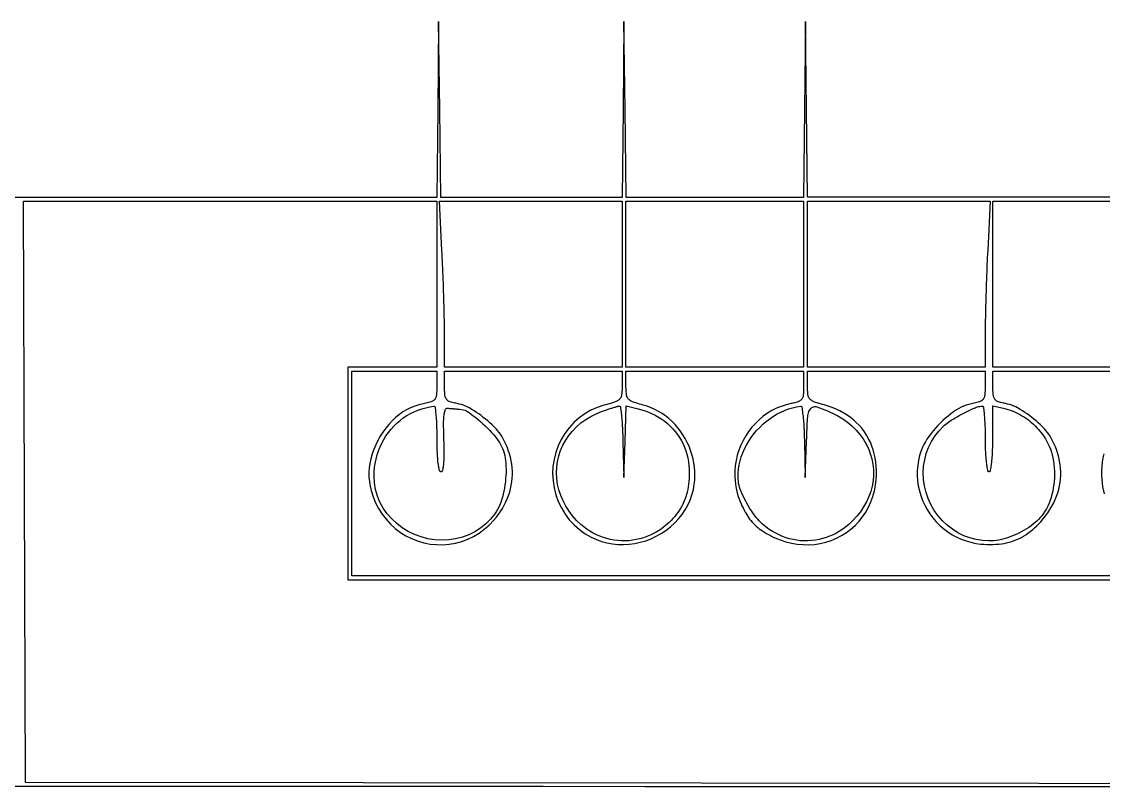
# Model space of a CAD drawing. Header units: millimetres. Extents: x -134 to 134, y -49 to 49.
# Drawn here: x -79.88 to -51.08, y 28.37 to 48.73 of the extents above; entities that cross this region are included whole.
import ezdxf

# ---------------------------------------------------------------- set-up
doc = ezdxf.new("R2010")
doc.units = ezdxf.units.MM
doc.header["$LTSCALE"] = 10
doc.header["$MEASUREMENT"] = 0

# ---------------------------------------------------------------- blocks, each defined once
blk = doc.blocks.new('DT0B-ULTRA_v_1')
at = {"color": 7, "linetype": 'Continuous', "lineweight": -3}
for points in [[(-49.269, 46.441, 0), (-49.292, 44.052, 0), (-54.122, 44.052, 0), (-58.952, 44.052, 0), (-58.981, 46.389, 0), (-59.011, 48.727, 0), (-59.035, 46.388, 0), (-59.058, 44.049, 0), (-61.421, 44.049, 0), (-63.783, 44.049, 0), (-63.813, 46.388, 0), (-63.842, 48.727, 0), (-63.866, 46.388, 0), (-63.89, 44.049, 0), (-66.304, 44.049, 0), (-68.717, 44.049, 0), (-68.747, 46.388, 0), (-68.777, 48.727, 0), (-68.8, 46.388, 0), (-68.824, 44.049, 0), (-87.532, 44.049, 0)], [(-80.921, 28.379, 0), (-78.883, 28.378, 0), (-76.845, 28.377, 0), (-74.807, 28.375, 0), (-72.769, 28.375, 0), (-70.731, 28.374, 0), (-68.694, 28.373, 0), (-68.694, 28.373, 0), (-65.991, 28.373, 0), (-63.289, 28.372, 0), (-60.586, 28.372, 0), (-57.884, 28.372, 0), (-55.181, 28.371, 0), (-52.479, 28.371, 0), (-52.479, 28.371, 0), (-49.78, 28.371, 0)], [(-68.824, 41.737, 0), (-68.824, 39.526, 0), (-70.006, 39.526, 0), (-71.188, 39.526, 0), (-71.188, 36.699, 0), (-71.188, 33.872, 0), (-51.655, 33.872, 0), (-32.121, 33.872, 0), (-32.149, 36.674, 0), (-32.176, 39.475, 0), (-33.384, 39.504, 0), (-34.592, 39.533, 0), (-34.592, 41.74, 0), (-34.592, 43.947, 0), (-30.274, 43.947, 0), (-25.957, 43.947, 0)], [(-25.821, 28.424, 0), (-52.796, 28.45, 0), (-79.772, 28.475, 0), (-79.799, 36.211, 0), (-79.825, 43.947, 0), (-74.325, 43.947, 0), (-68.824, 43.947, 0), (-68.824, 41.737, 0)], [(-63.89, 41.737, 0), (-63.89, 39.526, 0), (-66.254, 39.526, 0), (-68.619, 39.526, 0), (-68.619, 40.426, 0), (-68.619, 40.499, 0), (-68.62, 40.571, 0), (-68.62, 40.644, 0), (-68.621, 40.717, 0), (-68.622, 40.79, 0), (-68.624, 40.862, 0), (-68.626, 40.96, 0), (-68.628, 41.057, 0), (-68.631, 41.154, 0), (-68.633, 41.252, 0), (-68.636, 41.349, 0), (-68.639, 41.446, 0), (-68.642, 41.55, 0), (-68.645, 41.654, 0), (-68.649, 41.757, 0), (-68.653, 41.861, 0), (-68.657, 41.965, 0), (-68.661, 42.068, 0), (-68.664, 42.163, 0), (-68.668, 42.258, 0), (-68.673, 42.352, 0), (-68.677, 42.447, 0), (-68.681, 42.541, 0), (-68.686, 42.636, 0), (-68.753, 43.947, 0), (-66.321, 43.947, 0), (-63.89, 43.947, 0), (-63.89, 41.737, 0)], [(-59.058, 41.737, 0), (-59.058, 39.526, 0), (-61.423, 39.526, 0), (-63.787, 39.526, 0), (-63.787, 41.737, 0), (-63.787, 43.947, 0), (-61.423, 43.947, 0), (-59.058, 43.947, 0), (-59.058, 41.737, 0)], [(-54.159, 42.636, 0), (-54.164, 42.541, 0), (-54.168, 42.447, 0), (-54.173, 42.352, 0), (-54.177, 42.258, 0), (-54.181, 42.163, 0), (-54.185, 42.068, 0), (-54.189, 41.965, 0), (-54.192, 41.861, 0), (-54.196, 41.757, 0), (-54.2, 41.654, 0), (-54.203, 41.55, 0), (-54.206, 41.446, 0), (-54.209, 41.349, 0), (-54.212, 41.252, 0), (-54.214, 41.154, 0), (-54.217, 41.057, 0), (-54.219, 40.96, 0), (-54.221, 40.862, 0), (-54.223, 40.79, 0), (-54.224, 40.717, 0), (-54.225, 40.644, 0), (-54.226, 40.571, 0), (-54.226, 40.499, 0), (-54.226, 40.426, 0), (-54.227, 39.526, 0), (-56.591, 39.526, 0), (-58.955, 39.526, 0), (-58.955, 41.737, 0), (-58.955, 43.947, 0), (-56.524, 43.947, 0), (-54.092, 43.947, 0), (-54.159, 42.636, 0)], [(-49.292, 41.737, 0), (-49.292, 39.526, 0), (-51.657, 39.526, 0), (-54.021, 39.526, 0), (-54.021, 41.737, 0), (-54.021, 43.947, 0), (-51.657, 43.947, 0), (-49.292, 43.947, 0), (-49.292, 41.737, 0)], [(-32.33, 33.975, 0), (-51.708, 33.975, 0), (-71.086, 33.975, 0), (-71.086, 36.699, 0), (-71.086, 39.424, 0), (-69.955, 39.424, 0), (-68.824, 39.424, 0), (-68.824, 39.024, 0), (-68.824, 38.984, 0), (-68.825, 38.943, 0), (-68.827, 38.903, 0), (-68.829, 38.863, 0), (-68.831, 38.823, 0), (-68.834, 38.783, 0), (-68.837, 38.763, 0), (-68.842, 38.744, 0), (-68.848, 38.725, 0), (-68.856, 38.707, 0), (-68.866, 38.689, 0), (-68.877, 38.673, 0), (-68.89, 38.658, 0), (-68.904, 38.645, 0), (-68.919, 38.633, 0), (-68.936, 38.623, 0), (-68.953, 38.615, 0), (-68.972, 38.608, 0), (-69.007, 38.598, 0), (-69.042, 38.588, 0), (-69.078, 38.579, 0), (-69.114, 38.571, 0), (-69.15, 38.563, 0), (-69.186, 38.556, 0), (-69.3, 38.53, 0), (-69.412, 38.495, 0), (-69.521, 38.451, 0), (-69.626, 38.398, 0), (-69.726, 38.337, 0), (-69.821, 38.268, 0), (-69.92, 38.186, 0), (-70.013, 38.098, 0), (-70.101, 38.004, 0), (-70.183, 37.905, 0), (-70.259, 37.801, 0), (-70.329, 37.693, 0), (-70.392, 37.58, 0), (-70.449, 37.462, 0), (-70.499, 37.342, 0), (-70.541, 37.219, 0), (-70.576, 37.093, 0), (-70.603, 36.966, 0), (-70.621, 36.846, 0), (-70.629, 36.725, 0), (-70.629, 36.603, 0), (-70.619, 36.482, 0), (-70.601, 36.362, 0), (-70.574, 36.244, 0), (-70.521, 36.078, 0), (-70.454, 35.918, 0), (-70.374, 35.764, 0), (-70.28, 35.618, 0), (-70.174, 35.48, 0), (-70.057, 35.352, 0), (-69.93, 35.237, 0), (-69.793, 35.133, 0), (-69.647, 35.043, 0), (-69.494, 34.966, 0), (-69.335, 34.903, 0), (-69.17, 34.855, 0), (-69.003, 34.822, 0), (-68.833, 34.805, 0), (-68.663, 34.803, 0), (-68.493, 34.817, 0), (-68.325, 34.846, 0), (-68.161, 34.891, 0), (-68, 34.951, 0), (-67.845, 35.025, 0), (-67.698, 35.112, 0), (-67.559, 35.213, 0), (-67.429, 35.325, 0), (-67.311, 35.449, 0), (-67.247, 35.525, 0), (-67.187, 35.603, 0), (-67.131, 35.685, 0), (-67.078, 35.768, 0), (-67.029, 35.854, 0), (-66.984, 35.942, 0), (-66.946, 36.028, 0), (-66.912, 36.115, 0), (-66.883, 36.204, 0), (-66.859, 36.295, 0), (-66.84, 36.386, 0), (-66.825, 36.479, 0), (-66.816, 36.572, 0), (-66.811, 36.665, 0), (-66.812, 36.758, 0), (-66.818, 36.851, 0), (-66.828, 36.944, 0), (-66.844, 37.036, 0), (-66.865, 37.131, 0), (-66.89, 37.226, 0), (-66.92, 37.319, 0), (-66.954, 37.411, 0), (-66.993, 37.501, 0), (-67.035, 37.59, 0), (-67.064, 37.643, 0), (-67.096, 37.695, 0), (-67.13, 37.746, 0), (-67.166, 37.794, 0), (-67.205, 37.841, 0), (-67.246, 37.886, 0), (-67.299, 37.941, 0), (-67.354, 37.994, 0), (-67.409, 38.046, 0), (-67.467, 38.097, 0), (-67.525, 38.146, 0), (-67.585, 38.193, 0), (-67.645, 38.239, 0), (-67.706, 38.283, 0), (-67.768, 38.325, 0), (-67.831, 38.366, 0), (-67.895, 38.406, 0), (-67.96, 38.443, 0), (-68.011, 38.47, 0), (-68.063, 38.494, 0), (-68.116, 38.515, 0), (-68.17, 38.534, 0), (-68.226, 38.549, 0), (-68.282, 38.561, 0), (-68.315, 38.567, 0), (-68.348, 38.575, 0), (-68.38, 38.583, 0), (-68.413, 38.591, 0), (-68.445, 38.6, 0), (-68.477, 38.61, 0), (-68.495, 38.617, 0), (-68.512, 38.626, 0), (-68.527, 38.636, 0), (-68.542, 38.648, 0), (-68.555, 38.661, 0), (-68.567, 38.675, 0), (-68.578, 38.692, 0), (-68.588, 38.71, 0), (-68.595, 38.728, 0), (-68.602, 38.747, 0), (-68.606, 38.767, 0), (-68.608, 38.786, 0), (-68.612, 38.826, 0), (-68.614, 38.865, 0), (-68.616, 38.905, 0), (-68.617, 38.945, 0), (-68.618, 38.984, 0), (-68.619, 39.024, 0), (-68.619, 39.424, 0), (-66.254, 39.424, 0), (-63.89, 39.424, 0), (-63.89, 39.034, 0), (-63.89, 38.994, 0), (-63.891, 38.954, 0), (-63.893, 38.914, 0), (-63.896, 38.874, 0), (-63.899, 38.834, 0), (-63.903, 38.794, 0), (-63.907, 38.773, 0), (-63.912, 38.752, 0), (-63.92, 38.732, 0), (-63.93, 38.713, 0), (-63.942, 38.696, 0), (-63.956, 38.679, 0), (-63.972, 38.663, 0), (-63.99, 38.648, 0), (-64.01, 38.634, 0), (-64.03, 38.623, 0), (-64.051, 38.613, 0), (-64.073, 38.604, 0), (-64.123, 38.588, 0), (-64.172, 38.572, 0), (-64.222, 38.557, 0), (-64.272, 38.542, 0), (-64.323, 38.528, 0), (-64.373, 38.514, 0), (-64.551, 38.457, 0), (-64.722, 38.382, 0), (-64.884, 38.289, 0), (-65.036, 38.18, 0), (-65.176, 38.056, 0), (-65.302, 37.919, 0), (-65.415, 37.767, 0), (-65.513, 37.605, 0), (-65.594, 37.434, 0), (-65.658, 37.256, 0), (-65.703, 37.073, 0), (-65.731, 36.886, 0), (-65.74, 36.695, 0), (-65.73, 36.505, 0), (-65.701, 36.317, 0), (-65.655, 36.133, 0), (-65.59, 35.954, 0), (-65.508, 35.782, 0), (-65.41, 35.621, 0), (-65.297, 35.47, 0), (-65.169, 35.331, 0), (-65.027, 35.206, 0), (-64.874, 35.096, 0), (-64.71, 35.002, 0), (-64.576, 34.941, 0), (-64.438, 34.89, 0), (-64.295, 34.851, 0), (-64.15, 34.824, 0), (-64.003, 34.809, 0), (-63.856, 34.807, 0), (-63.704, 34.816, 0), (-63.554, 34.836, 0), (-63.406, 34.868, 0), (-63.26, 34.911, 0), (-63.118, 34.964, 0), (-62.98, 35.028, 0), (-62.849, 35.103, 0), (-62.723, 35.186, 0), (-62.605, 35.28, 0), (-62.493, 35.381, 0), (-62.39, 35.492, 0), (-62.295, 35.609, 0), (-62.213, 35.73, 0), (-62.142, 35.857, 0), (-62.081, 35.989, 0), (-62.032, 36.127, 0), (-61.994, 36.268, 0), (-61.969, 36.411, 0), (-61.957, 36.525, 0), (-61.952, 36.639, 0), (-61.954, 36.753, 0), (-61.963, 36.867, 0), (-61.978, 36.981, 0), (-62.001, 37.093, 0), (-62.03, 37.205, 0), (-62.066, 37.315, 0), (-62.108, 37.423, 0), (-62.156, 37.528, 0), (-62.21, 37.631, 0), (-62.27, 37.73, 0), (-62.335, 37.824, 0), (-62.405, 37.915, 0), (-62.481, 38.001, 0), (-62.561, 38.083, 0), (-62.646, 38.159, 0), (-62.735, 38.231, 0), (-62.826, 38.295, 0), (-62.92, 38.353, 0), (-63.018, 38.405, 0), (-63.119, 38.451, 0), (-63.223, 38.489, 0), (-63.33, 38.521, 0), (-63.377, 38.534, 0), (-63.424, 38.548, 0), (-63.471, 38.562, 0), (-63.517, 38.576, 0), (-63.564, 38.591, 0), (-63.61, 38.607, 0), (-63.632, 38.615, 0), (-63.652, 38.625, 0), (-63.671, 38.637, 0), (-63.69, 38.65, 0), (-63.707, 38.665, 0), (-63.723, 38.681, 0), (-63.736, 38.698, 0), (-63.748, 38.715, 0), (-63.757, 38.734, 0), (-63.765, 38.754, 0), (-63.771, 38.774, 0), (-63.774, 38.795, 0), (-63.778, 38.835, 0), (-63.781, 38.875, 0), (-63.784, 38.914, 0), (-63.785, 38.954, 0), (-63.787, 38.994, 0), (-63.787, 39.034, 0), (-63.787, 39.424, 0), (-61.423, 39.424, 0), (-59.058, 39.424, 0), (-59.058, 39.025, 0), (-59.058, 38.986, 0), (-59.059, 38.947, 0), (-59.061, 38.908, 0), (-59.063, 38.868, 0), (-59.065, 38.829, 0), (-59.068, 38.79, 0), (-59.071, 38.77, 0), (-59.075, 38.751, 0), (-59.081, 38.731, 0), (-59.089, 38.713, 0), (-59.099, 38.695, 0), (-59.11, 38.678, 0), (-59.121, 38.663, 0), (-59.135, 38.65, 0), (-59.149, 38.638, 0), (-59.165, 38.628, 0), (-59.182, 38.619, 0), (-59.199, 38.612, 0), (-59.23, 38.602, 0), (-59.262, 38.592, 0), (-59.294, 38.583, 0), (-59.326, 38.575, 0), (-59.358, 38.567, 0), (-59.391, 38.56, 0), (-59.524, 38.528, 0), (-59.655, 38.486, 0), (-59.782, 38.434, 0), (-59.904, 38.372, 0), (-60.022, 38.301, 0), (-60.133, 38.221, 0), (-60.241, 38.132, 0), (-60.342, 38.034, 0), (-60.436, 37.93, 0), (-60.522, 37.819, 0), (-60.6, 37.702, 0), (-60.67, 37.58, 0), (-60.731, 37.453, 0), (-60.782, 37.321, 0), (-60.824, 37.187, 0), (-60.857, 37.049, 0), (-60.879, 36.91, 0), (-60.892, 36.769, 0), (-60.894, 36.63, 0), (-60.885, 36.492, 0), (-60.867, 36.354, 0), (-60.838, 36.218, 0), (-60.799, 36.085, 0), (-60.75, 35.955, 0), (-60.725, 35.896, 0), (-60.699, 35.839, 0), (-60.672, 35.782, 0), (-60.643, 35.726, 0), (-60.613, 35.67, 0), (-60.581, 35.615, 0), (-60.554, 35.571, 0), (-60.525, 35.527, 0), (-60.495, 35.485, 0), (-60.462, 35.444, 0), (-60.429, 35.404, 0), (-60.393, 35.366, 0), (-60.357, 35.329, 0), (-60.319, 35.294, 0), (-60.28, 35.26, 0), (-60.239, 35.228, 0), (-60.197, 35.198, 0), (-60.154, 35.169, 0), (-60.102, 35.136, 0), (-60.049, 35.104, 0), (-59.995, 35.074, 0), (-59.94, 35.045, 0), (-59.885, 35.017, 0), (-59.829, 34.991, 0), (-59.685, 34.931, 0), (-59.536, 34.882, 0), (-59.384, 34.845, 0), (-59.229, 34.819, 0), (-59.074, 34.805, 0), (-58.917, 34.803, 0), (-58.765, 34.813, 0), (-58.615, 34.836, 0), (-58.467, 34.871, 0), (-58.322, 34.918, 0), (-58.181, 34.976, 0), (-58.046, 35.047, 0), (-57.919, 35.127, 0), (-57.798, 35.217, 0), (-57.686, 35.318, 0), (-57.582, 35.427, 0), (-57.488, 35.545, 0), (-57.404, 35.67, 0), (-57.329, 35.804, 0), (-57.265, 35.943, 0), (-57.213, 36.087, 0), (-57.172, 36.235, 0), (-57.143, 36.385, 0), (-57.125, 36.538, 0), (-57.12, 36.653, 0), (-57.12, 36.769, 0), (-57.127, 36.884, 0), (-57.139, 36.999, 0), (-57.156, 37.113, 0), (-57.18, 37.226, 0), (-57.208, 37.329, 0), (-57.242, 37.431, 0), (-57.282, 37.53, 0), (-57.329, 37.626, 0), (-57.382, 37.72, 0), (-57.44, 37.809, 0), (-57.504, 37.894, 0), (-57.573, 37.975, 0), (-57.647, 38.052, 0), (-57.726, 38.123, 0), (-57.809, 38.189, 0), (-57.896, 38.25, 0), (-57.992, 38.309, 0), (-58.092, 38.364, 0), (-58.194, 38.412, 0), (-58.299, 38.456, 0), (-58.406, 38.494, 0), (-58.515, 38.526, 0), (-58.56, 38.538, 0), (-58.605, 38.551, 0), (-58.649, 38.565, 0), (-58.694, 38.578, 0), (-58.739, 38.593, 0), (-58.783, 38.608, 0), (-58.804, 38.616, 0), (-58.824, 38.626, 0), (-58.843, 38.638, 0), (-58.861, 38.651, 0), (-58.877, 38.666, 0), (-58.893, 38.682, 0), (-58.906, 38.699, 0), (-58.917, 38.717, 0), (-58.926, 38.736, 0), (-58.934, 38.755, 0), (-58.939, 38.776, 0), (-58.943, 38.797, 0), (-58.947, 38.836, 0), (-58.95, 38.875, 0), (-58.952, 38.915, 0), (-58.954, 38.954, 0), (-58.955, 38.994, 0), (-58.955, 39.034, 0), (-58.955, 39.424, 0), (-56.591, 39.424, 0), (-54.227, 39.424, 0), (-54.227, 39.024, 0), (-54.227, 38.984, 0), (-54.228, 38.943, 0), (-54.229, 38.903, 0), (-54.231, 38.863, 0), (-54.234, 38.823, 0), (-54.237, 38.783, 0), (-54.24, 38.763, 0), (-54.244, 38.744, 0), (-54.251, 38.725, 0), (-54.259, 38.706, 0), (-54.269, 38.689, 0), (-54.28, 38.673, 0), (-54.293, 38.658, 0), (-54.307, 38.645, 0), (-54.322, 38.633, 0), (-54.339, 38.623, 0), (-54.356, 38.615, 0), (-54.374, 38.608, 0), (-54.41, 38.598, 0), (-54.446, 38.588, 0), (-54.482, 38.579, 0), (-54.518, 38.571, 0), (-54.554, 38.563, 0), (-54.59, 38.556, 0), (-54.661, 38.54, 0), (-54.73, 38.52, 0), (-54.798, 38.495, 0), (-54.864, 38.465, 0), (-54.928, 38.431, 0), (-54.99, 38.393, 0), (-55.065, 38.341, 0), (-55.139, 38.287, 0), (-55.212, 38.229, 0), (-55.282, 38.17, 0), (-55.35, 38.108, 0), (-55.416, 38.044, 0), (-55.482, 37.977, 0), (-55.545, 37.907, 0), (-55.606, 37.835, 0), (-55.665, 37.762, 0), (-55.722, 37.686, 0), (-55.775, 37.609, 0), (-55.818, 37.542, 0), (-55.856, 37.473, 0), (-55.891, 37.402, 0), (-55.921, 37.329, 0), (-55.948, 37.255, 0), (-55.97, 37.179, 0), (-56.001, 37.047, 0), (-56.021, 36.913, 0), (-56.032, 36.778, 0), (-56.033, 36.643, 0), (-56.024, 36.508, 0), (-56.005, 36.374, 0), (-55.976, 36.24, 0), (-55.938, 36.11, 0), (-55.891, 35.982, 0), (-55.835, 35.858, 0), (-55.769, 35.738, 0), (-55.696, 35.624, 0), (-55.615, 35.515, 0), (-55.526, 35.412, 0), (-55.429, 35.315, 0), (-55.327, 35.226, 0), (-55.218, 35.145, 0), (-55.103, 35.071, 0), (-54.984, 35.007, 0), (-54.861, 34.951, 0), (-54.734, 34.904, 0), (-54.605, 34.867, 0), (-54.472, 34.839, 0), (-54.338, 34.822, 0), (-54.259, 34.815, 0), (-54.18, 34.811, 0), (-54.101, 34.81, 0), (-54.022, 34.811, 0), (-53.942, 34.815, 0), (-53.863, 34.821, 0), (-53.793, 34.829, 0), (-53.724, 34.84, 0), (-53.654, 34.854, 0), (-53.586, 34.871, 0), (-53.518, 34.891, 0), (-53.452, 34.915, 0), (-53.387, 34.94, 0), (-53.324, 34.969, 0), (-53.262, 35, 0), (-53.202, 35.034, 0), (-53.143, 35.071, 0), (-53.086, 35.111, 0), (-53.026, 35.156, 0), (-52.967, 35.204, 0), (-52.909, 35.254, 0), (-52.854, 35.305, 0), (-52.8, 35.359, 0), (-52.748, 35.414, 0), (-52.681, 35.492, 0), (-52.618, 35.572, 0), (-52.558, 35.655, 0), (-52.502, 35.741, 0), (-52.45, 35.829, 0), (-52.401, 35.919, 0), (-52.361, 36.005, 0), (-52.325, 36.093, 0), (-52.293, 36.184, 0), (-52.267, 36.275, 0), (-52.246, 36.368, 0), (-52.23, 36.462, 0), (-52.219, 36.556, 0), (-52.214, 36.65, 0), (-52.213, 36.744, 0), (-52.218, 36.839, 0), (-52.228, 36.932, 0), (-52.244, 37.026, 0), (-52.265, 37.123, 0), (-52.291, 37.219, 0), (-52.321, 37.314, 0), (-52.356, 37.408, 0), (-52.395, 37.5, 0), (-52.438, 37.59, 0), (-52.467, 37.643, 0), (-52.498, 37.695, 0), (-52.532, 37.746, 0), (-52.569, 37.794, 0), (-52.607, 37.841, 0), (-52.648, 37.886, 0), (-52.701, 37.941, 0), (-52.756, 37.994, 0), (-52.812, 38.046, 0), (-52.869, 38.097, 0), (-52.928, 38.146, 0), (-52.987, 38.193, 0), (-53.047, 38.239, 0), (-53.108, 38.283, 0), (-53.17, 38.325, 0), (-53.233, 38.366, 0), (-53.297, 38.406, 0), (-53.363, 38.443, 0), (-53.413, 38.47, 0), (-53.465, 38.494, 0), (-53.519, 38.515, 0), (-53.573, 38.534, 0), (-53.628, 38.549, 0), (-53.684, 38.561, 0), (-53.717, 38.567, 0), (-53.75, 38.575, 0), (-53.783, 38.583, 0), (-53.815, 38.591, 0), (-53.848, 38.6, 0), (-53.88, 38.61, 0), (-53.897, 38.617, 0), (-53.914, 38.626, 0), (-53.93, 38.636, 0), (-53.944, 38.648, 0), (-53.958, 38.661, 0), (-53.97, 38.675, 0), (-53.981, 38.692, 0), (-53.99, 38.71, 0), (-53.998, 38.728, 0), (-54.004, 38.747, 0), (-54.008, 38.767, 0), (-54.011, 38.786, 0), (-54.014, 38.826, 0), (-54.017, 38.865, 0), (-54.019, 38.905, 0), (-54.02, 38.945, 0), (-54.021, 38.984, 0), (-54.021, 39.024, 0), (-54.021, 39.424, 0), (-51.657, 39.424, 0), (-49.292, 39.424, 0)], [(-51.068, 37.226, 0), (-51.091, 37.113, 0), (-51.109, 36.999, 0), (-51.121, 36.884, 0), (-51.127, 36.769, 0), (-51.128, 36.653, 0), (-51.122, 36.538, 0), (-51.098, 36.346, 0), (-51.054, 36.157, 0)], [(-68.824, 37.625, 0), (-68.824, 37.562, 0), (-68.823, 37.499, 0), (-68.822, 37.437, 0), (-68.821, 37.374, 0), (-68.819, 37.312, 0), (-68.817, 37.249, 0), (-68.815, 37.204, 0), (-68.813, 37.159, 0), (-68.809, 37.113, 0), (-68.805, 37.068, 0), (-68.801, 37.023, 0), (-68.795, 36.977, 0), (-68.791, 36.946, 0), (-68.786, 36.915, 0), (-68.781, 36.883, 0), (-68.775, 36.852, 0), (-68.769, 36.821, 0), (-68.762, 36.79, 0), (-68.758, 36.78, 0), (-68.753, 36.771, 0), (-68.746, 36.763, 0), (-68.737, 36.757, 0), (-68.727, 36.753, 0), (-68.717, 36.751, 0), (-68.712, 36.751, 0), (-68.702, 36.752, 0), (-68.692, 36.755, 0), (-68.683, 36.76, 0), (-68.675, 36.767, 0), (-68.669, 36.776, 0), (-68.665, 36.785, 0), (-68.664, 36.79, 0), (-68.658, 36.819, 0), (-68.652, 36.848, 0), (-68.648, 36.877, 0), (-68.644, 36.906, 0), (-68.64, 36.935, 0), (-68.637, 36.964, 0), (-68.633, 37.008, 0), (-68.63, 37.051, 0), (-68.628, 37.095, 0), (-68.626, 37.138, 0), (-68.625, 37.182, 0), (-68.625, 37.225, 0), (-68.626, 37.288, 0), (-68.626, 37.35, 0), (-68.627, 37.412, 0), (-68.629, 37.474, 0), (-68.631, 37.537, 0), (-68.633, 37.599, 0), (-68.635, 37.667, 0), (-68.637, 37.735, 0), (-68.639, 37.803, 0), (-68.64, 37.87, 0), (-68.642, 37.938, 0), (-68.642, 38.006, 0), (-68.642, 38.048, 0), (-68.641, 38.089, 0), (-68.64, 38.13, 0), (-68.637, 38.172, 0), (-68.634, 38.213, 0), (-68.629, 38.254, 0), (-68.626, 38.278, 0), (-68.622, 38.303, 0), (-68.617, 38.327, 0), (-68.611, 38.351, 0), (-68.605, 38.375, 0), (-68.597, 38.398, 0), (-68.592, 38.409, 0), (-68.585, 38.419, 0), (-68.576, 38.426, 0), (-68.566, 38.432, 0), (-68.555, 38.436, 0), (-68.543, 38.437, 0), (-68.539, 38.437, 0), (-68.529, 38.436, 0), (-68.518, 38.435, 0), (-68.508, 38.434, 0), (-68.497, 38.433, 0), (-68.487, 38.432, 0), (-68.476, 38.432, 0), (-68.462, 38.431, 0), (-68.448, 38.429, 0), (-68.433, 38.428, 0), (-68.419, 38.427, 0), (-68.404, 38.426, 0), (-68.39, 38.425, 0), (-68.374, 38.424, 0), (-68.358, 38.422, 0), (-68.343, 38.421, 0), (-68.327, 38.42, 0), (-68.311, 38.419, 0), (-68.295, 38.418, 0), (-68.281, 38.416, 0), (-68.266, 38.415, 0), (-68.252, 38.414, 0), (-68.237, 38.413, 0), (-68.222, 38.412, 0), (-68.208, 38.411, 0), (-68.163, 38.406, 0), (-68.119, 38.396, 0), (-68.077, 38.383, 0), (-68.035, 38.365, 0), (-67.996, 38.344, 0), (-67.958, 38.32, 0), (-67.896, 38.273, 0), (-67.834, 38.226, 0), (-67.773, 38.177, 0), (-67.713, 38.127, 0), (-67.655, 38.076, 0), (-67.597, 38.023, 0), (-67.538, 37.968, 0), (-67.48, 37.911, 0), (-67.424, 37.853, 0), (-67.368, 37.794, 0), (-67.314, 37.733, 0), (-67.262, 37.672, 0), (-67.224, 37.625, 0), (-67.189, 37.576, 0), (-67.157, 37.526, 0), (-67.127, 37.474, 0), (-67.1, 37.421, 0), (-67.076, 37.366, 0), (-67.052, 37.303, 0), (-67.031, 37.239, 0), (-67.014, 37.174, 0), (-67.001, 37.108, 0), (-66.991, 37.041, 0), (-66.985, 36.974, 0), (-66.982, 36.891, 0), (-66.98, 36.808, 0), (-66.981, 36.725, 0), (-66.985, 36.642, 0), (-66.991, 36.559, 0), (-66.999, 36.477, 0), (-67.01, 36.394, 0), (-67.023, 36.312, 0), (-67.039, 36.23, 0), (-67.057, 36.149, 0), (-67.078, 36.068, 0), (-67.101, 35.988, 0), (-67.122, 35.924, 0), (-67.147, 35.861, 0), (-67.175, 35.799, 0), (-67.207, 35.739, 0), (-67.241, 35.681, 0), (-67.279, 35.624, 0), (-67.391, 35.483, 0), (-67.519, 35.356, 0), (-67.659, 35.243, 0), (-67.811, 35.146, 0), (-67.972, 35.066, 0), (-68.142, 35.004, 0), (-68.323, 34.959, 0), (-68.507, 34.933, 0), (-68.693, 34.924, 0), (-68.879, 34.934, 0), (-69.063, 34.962, 0), (-69.244, 35.009, 0), (-69.418, 35.073, 0), (-69.584, 35.154, 0), (-69.742, 35.251, 0), (-69.89, 35.364, 0), (-70.025, 35.491, 0), (-70.147, 35.63, 0), (-70.25, 35.777, 0), (-70.336, 35.934, 0), (-70.404, 36.099, 0), (-70.453, 36.271, 0), (-70.483, 36.447, 0), (-70.493, 36.626, 0), (-70.489, 36.741, 0), (-70.48, 36.855, 0), (-70.463, 36.969, 0), (-70.441, 37.081, 0), (-70.411, 37.192, 0), (-70.376, 37.301, 0), (-70.335, 37.406, 0), (-70.288, 37.508, 0), (-70.235, 37.607, 0), (-70.176, 37.702, 0), (-70.111, 37.794, 0), (-70.041, 37.881, 0), (-69.966, 37.963, 0), (-69.887, 38.04, 0), (-69.803, 38.112, 0), (-69.715, 38.178, 0), (-69.623, 38.239, 0), (-69.528, 38.294, 0), (-69.429, 38.343, 0), (-69.328, 38.385, 0), (-69.224, 38.421, 0), (-69.118, 38.451, 0), (-69.01, 38.474, 0), (-68.901, 38.489, 0), (-68.895, 38.49, 0), (-68.89, 38.488, 0), (-68.884, 38.486, 0), (-68.88, 38.483, 0), (-68.876, 38.478, 0), (-68.873, 38.473, 0), (-68.871, 38.468, 0), (-68.87, 38.465, 0), (-68.866, 38.428, 0), (-68.862, 38.39, 0), (-68.858, 38.352, 0), (-68.854, 38.315, 0), (-68.85, 38.277, 0), (-68.847, 38.239, 0), (-68.843, 38.192, 0), (-68.839, 38.146, 0), (-68.836, 38.099, 0), (-68.834, 38.052, 0), (-68.831, 38.006, 0), (-68.83, 37.959, 0), (-68.828, 37.903, 0), (-68.827, 37.848, 0), (-68.825, 37.792, 0), (-68.825, 37.736, 0), (-68.824, 37.68, 0), (-68.824, 37.625, 0)], [(-63.868, 37.547, 0), (-63.847, 36.597, 0), (-63.813, 37.548, 0), (-63.779, 38.5, 0), (-63.5, 38.433, 0), (-63.399, 38.407, 0), (-63.3, 38.375, 0), (-63.202, 38.338, 0), (-63.106, 38.296, 0), (-63.012, 38.25, 0), (-62.921, 38.199, 0), (-62.837, 38.146, 0), (-62.757, 38.089, 0), (-62.68, 38.027, 0), (-62.608, 37.96, 0), (-62.539, 37.889, 0), (-62.474, 37.815, 0), (-62.415, 37.737, 0), (-62.361, 37.657, 0), (-62.312, 37.573, 0), (-62.268, 37.486, 0), (-62.229, 37.397, 0), (-62.195, 37.306, 0), (-62.166, 37.21, 0), (-62.142, 37.112, 0), (-62.124, 37.013, 0), (-62.111, 36.913, 0), (-62.103, 36.813, 0), (-62.101, 36.712, 0), (-62.102, 36.638, 0), (-62.106, 36.564, 0), (-62.113, 36.49, 0), (-62.121, 36.416, 0), (-62.132, 36.343, 0), (-62.145, 36.27, 0), (-62.16, 36.204, 0), (-62.177, 36.138, 0), (-62.197, 36.074, 0), (-62.22, 36.01, 0), (-62.246, 35.948, 0), (-62.274, 35.886, 0), (-62.304, 35.827, 0), (-62.336, 35.769, 0), (-62.372, 35.713, 0), (-62.409, 35.658, 0), (-62.449, 35.605, 0), (-62.491, 35.553, 0), (-62.538, 35.5, 0), (-62.587, 35.448, 0), (-62.638, 35.399, 0), (-62.691, 35.351, 0), (-62.745, 35.305, 0), (-62.801, 35.261, 0), (-62.881, 35.203, 0), (-62.965, 35.15, 0), (-63.051, 35.101, 0), (-63.14, 35.058, 0), (-63.231, 35.02, 0), (-63.325, 34.987, 0), (-63.419, 34.96, 0), (-63.515, 34.938, 0), (-63.612, 34.922, 0), (-63.709, 34.911, 0), (-63.808, 34.906, 0), (-63.906, 34.907, 0), (-64.004, 34.913, 0), (-64.102, 34.925, 0), (-64.199, 34.943, 0), (-64.295, 34.966, 0), (-64.389, 34.995, 0), (-64.481, 35.029, 0), (-64.572, 35.069, 0), (-64.661, 35.114, 0), (-64.747, 35.164, 0), (-64.83, 35.218, 0), (-64.91, 35.277, 0), (-64.987, 35.341, 0), (-65.102, 35.45, 0), (-65.207, 35.569, 0), (-65.303, 35.695, 0), (-65.388, 35.829, 0), (-65.463, 35.97, 0), (-65.525, 36.116, 0), (-65.573, 36.261, 0), (-65.608, 36.41, 0), (-65.628, 36.562, 0), (-65.636, 36.714, 0), (-65.629, 36.867, 0), (-65.608, 37.019, 0), (-65.574, 37.167, 0), (-65.527, 37.311, 0), (-65.466, 37.451, 0), (-65.393, 37.584, 0), (-65.309, 37.71, 0), (-65.213, 37.828, 0), (-65.103, 37.941, 0), (-64.985, 38.044, 0), (-64.859, 38.137, 0), (-64.725, 38.219, 0), (-64.585, 38.29, 0), (-64.439, 38.348, 0), (-64.413, 38.358, 0), (-64.387, 38.367, 0), (-64.361, 38.376, 0), (-64.335, 38.385, 0), (-64.308, 38.394, 0), (-64.282, 38.403, 0), (-64.258, 38.411, 0), (-64.234, 38.419, 0), (-64.21, 38.426, 0), (-64.186, 38.434, 0), (-64.162, 38.442, 0), (-64.137, 38.449, 0), (-64.117, 38.455, 0), (-64.097, 38.462, 0), (-64.077, 38.468, 0), (-64.056, 38.474, 0), (-64.036, 38.48, 0), (-64.016, 38.485, 0), (-64.008, 38.488, 0), (-64, 38.489, 0), (-63.991, 38.491, 0), (-63.983, 38.492, 0), (-63.975, 38.493, 0), (-63.967, 38.494, 0), (-63.961, 38.494, 0), (-63.955, 38.492, 0), (-63.949, 38.489, 0), (-63.944, 38.485, 0), (-63.94, 38.48, 0), (-63.937, 38.475, 0), (-63.935, 38.469, 0), (-63.935, 38.468, 0), (-63.93, 38.426, 0), (-63.925, 38.384, 0), (-63.92, 38.343, 0), (-63.915, 38.301, 0), (-63.911, 38.259, 0), (-63.906, 38.218, 0), (-63.901, 38.167, 0), (-63.896, 38.116, 0), (-63.892, 38.065, 0), (-63.888, 38.014, 0), (-63.885, 37.963, 0), (-63.882, 37.912, 0), (-63.879, 37.851, 0), (-63.876, 37.79, 0), (-63.874, 37.73, 0), (-63.872, 37.669, 0), (-63.87, 37.608, 0), (-63.868, 37.547, 0)], [(-59.037, 37.547, 0), (-59.016, 36.597, 0), (-58.982, 37.547, 0), (-58.977, 37.664, 0), (-58.972, 37.78, 0), (-58.966, 37.896, 0), (-58.96, 38.012, 0), (-58.953, 38.129, 0), (-58.945, 38.245, 0), (-58.941, 38.279, 0), (-58.933, 38.313, 0), (-58.921, 38.346, 0), (-58.906, 38.377, 0), (-58.887, 38.406, 0), (-58.865, 38.433, 0), (-58.843, 38.452, 0), (-58.818, 38.467, 0), (-58.791, 38.477, 0), (-58.763, 38.481, 0), (-58.734, 38.48, 0), (-58.706, 38.473, 0), (-58.635, 38.448, 0), (-58.564, 38.421, 0), (-58.494, 38.394, 0), (-58.425, 38.365, 0), (-58.356, 38.335, 0), (-58.287, 38.304, 0), (-58.15, 38.234, 0), (-58.018, 38.154, 0), (-57.892, 38.064, 0), (-57.774, 37.965, 0), (-57.664, 37.857, 0), (-57.562, 37.741, 0), (-57.476, 37.623, 0), (-57.4, 37.498, 0), (-57.335, 37.367, 0), (-57.283, 37.231, 0), (-57.242, 37.09, 0), (-57.215, 36.947, 0), (-57.201, 36.802, 0), (-57.199, 36.655, 0), (-57.211, 36.51, 0), (-57.236, 36.366, 0), (-57.273, 36.224, 0), (-57.323, 36.087, 0), (-57.388, 35.947, 0), (-57.463, 35.812, 0), (-57.548, 35.683, 0), (-57.643, 35.561, 0), (-57.746, 35.447, 0), (-57.858, 35.341, 0), (-57.935, 35.277, 0), (-58.016, 35.218, 0), (-58.099, 35.163, 0), (-58.186, 35.113, 0), (-58.275, 35.068, 0), (-58.366, 35.028, 0), (-58.459, 34.994, 0), (-58.553, 34.965, 0), (-58.649, 34.942, 0), (-58.746, 34.924, 0), (-58.844, 34.912, 0), (-58.942, 34.906, 0), (-59.041, 34.906, 0), (-59.139, 34.911, 0), (-59.238, 34.923, 0), (-59.335, 34.939, 0), (-59.431, 34.962, 0), (-59.526, 34.99, 0), (-59.62, 35.024, 0), (-59.712, 35.063, 0), (-59.802, 35.107, 0), (-59.89, 35.156, 0), (-59.974, 35.21, 0), (-60.056, 35.269, 0), (-60.104, 35.308, 0), (-60.151, 35.348, 0), (-60.196, 35.391, 0), (-60.239, 35.436, 0), (-60.281, 35.482, 0), (-60.32, 35.53, 0), (-60.365, 35.588, 0), (-60.408, 35.648, 0), (-60.45, 35.708, 0), (-60.49, 35.77, 0), (-60.528, 35.833, 0), (-60.565, 35.896, 0), (-60.599, 35.959, 0), (-60.632, 36.022, 0), (-60.662, 36.086, 0), (-60.691, 36.15, 0), (-60.719, 36.216, 0), (-60.745, 36.282, 0), (-60.762, 36.332, 0), (-60.776, 36.384, 0), (-60.788, 36.437, 0), (-60.796, 36.49, 0), (-60.801, 36.543, 0), (-60.803, 36.597, 0), (-60.8, 36.707, 0), (-60.79, 36.818, 0), (-60.773, 36.927, 0), (-60.748, 37.035, 0), (-60.717, 37.141, 0), (-60.678, 37.245, 0), (-60.631, 37.352, 0), (-60.577, 37.457, 0), (-60.518, 37.558, 0), (-60.454, 37.656, 0), (-60.384, 37.751, 0), (-60.309, 37.841, 0), (-60.228, 37.927, 0), (-60.144, 38.008, 0), (-60.055, 38.084, 0), (-59.961, 38.156, 0), (-59.864, 38.222, 0), (-59.764, 38.283, 0), (-59.666, 38.334, 0), (-59.564, 38.379, 0), (-59.46, 38.417, 0), (-59.353, 38.448, 0), (-59.245, 38.472, 0), (-59.135, 38.489, 0), (-59.129, 38.489, 0), (-59.124, 38.488, 0), (-59.118, 38.486, 0), (-59.113, 38.482, 0), (-59.109, 38.478, 0), (-59.106, 38.473, 0), (-59.104, 38.467, 0), (-59.104, 38.465, 0), (-59.098, 38.423, 0), (-59.093, 38.382, 0), (-59.088, 38.341, 0), (-59.084, 38.299, 0), (-59.079, 38.258, 0), (-59.075, 38.216, 0), (-59.069, 38.166, 0), (-59.065, 38.115, 0), (-59.061, 38.064, 0), (-59.057, 38.013, 0), (-59.053, 37.962, 0), (-59.051, 37.911, 0), (-59.048, 37.851, 0), (-59.045, 37.79, 0), (-59.042, 37.729, 0), (-59.04, 37.669, 0), (-59.038, 37.608, 0), (-59.037, 37.547, 0)], [(-54.227, 37.625, 0), (-54.226, 37.566, 0), (-54.226, 37.507, 0), (-54.225, 37.449, 0), (-54.224, 37.39, 0), (-54.222, 37.332, 0), (-54.22, 37.273, 0), (-54.218, 37.227, 0), (-54.215, 37.18, 0), (-54.211, 37.134, 0), (-54.208, 37.087, 0), (-54.203, 37.041, 0), (-54.198, 36.995, 0), (-54.194, 36.96, 0), (-54.189, 36.925, 0), (-54.184, 36.89, 0), (-54.179, 36.856, 0), (-54.173, 36.821, 0), (-54.167, 36.787, 0), (-54.164, 36.778, 0), (-54.16, 36.77, 0), (-54.154, 36.763, 0), (-54.147, 36.757, 0), (-54.139, 36.753, 0), (-54.13, 36.751, 0), (-54.124, 36.751, 0), (-54.115, 36.752, 0), (-54.106, 36.755, 0), (-54.098, 36.759, 0), (-54.091, 36.765, 0), (-54.086, 36.773, 0), (-54.082, 36.781, 0), (-54.081, 36.787, 0), (-54.075, 36.821, 0), (-54.069, 36.856, 0), (-54.064, 36.891, 0), (-54.059, 36.926, 0), (-54.054, 36.96, 0), (-54.05, 36.995, 0), (-54.045, 37.042, 0), (-54.04, 37.088, 0), (-54.036, 37.135, 0), (-54.033, 37.181, 0), (-54.03, 37.228, 0), (-54.028, 37.274, 0), (-54.026, 37.333, 0), (-54.024, 37.392, 0), (-54.023, 37.45, 0), (-54.022, 37.509, 0), (-54.021, 37.568, 0), (-54.021, 37.626, 0), (-54.021, 38.502, 0), (-53.738, 38.436, 0), (-53.679, 38.421, 0), (-53.62, 38.403, 0), (-53.561, 38.384, 0), (-53.503, 38.363, 0), (-53.446, 38.34, 0), (-53.39, 38.315, 0), (-53.335, 38.288, 0), (-53.281, 38.259, 0), (-53.228, 38.228, 0), (-53.176, 38.195, 0), (-53.125, 38.161, 0), (-53.075, 38.125, 0), (-53.027, 38.087, 0), (-52.98, 38.047, 0), (-52.934, 38.006, 0), (-52.89, 37.963, 0), (-52.847, 37.919, 0), (-52.806, 37.873, 0), (-52.766, 37.826, 0), (-52.728, 37.777, 0), (-52.691, 37.727, 0), (-52.656, 37.675, 0), (-52.623, 37.623, 0), (-52.592, 37.569, 0), (-52.554, 37.497, 0), (-52.52, 37.423, 0), (-52.489, 37.347, 0), (-52.463, 37.27, 0), (-52.441, 37.192, 0), (-52.423, 37.112, 0), (-52.407, 37.024, 0), (-52.395, 36.936, 0), (-52.387, 36.847, 0), (-52.382, 36.758, 0), (-52.381, 36.669, 0), (-52.383, 36.579, 0), (-52.389, 36.491, 0), (-52.398, 36.403, 0), (-52.411, 36.315, 0), (-52.427, 36.228, 0), (-52.447, 36.141, 0), (-52.471, 36.056, 0), (-52.495, 35.98, 0), (-52.524, 35.906, 0), (-52.557, 35.833, 0), (-52.594, 35.762, 0), (-52.635, 35.693, 0), (-52.68, 35.627, 0), (-52.718, 35.576, 0), (-52.759, 35.526, 0), (-52.802, 35.479, 0), (-52.848, 35.434, 0), (-52.895, 35.391, 0), (-52.945, 35.351, 0), (-53.003, 35.307, 0), (-53.063, 35.265, 0), (-53.125, 35.225, 0), (-53.187, 35.187, 0), (-53.251, 35.151, 0), (-53.316, 35.117, 0), (-53.383, 35.085, 0), (-53.451, 35.055, 0), (-53.519, 35.028, 0), (-53.589, 35.002, 0), (-53.659, 34.979, 0), (-53.73, 34.958, 0), (-53.795, 34.942, 0), (-53.86, 34.929, 0), (-53.925, 34.918, 0), (-53.991, 34.911, 0), (-54.057, 34.906, 0), (-54.124, 34.905, 0), (-54.296, 34.914, 0), (-54.467, 34.94, 0), (-54.634, 34.984, 0), (-54.796, 35.044, 0), (-54.95, 35.121, 0), (-55.096, 35.213, 0), (-55.235, 35.321, 0), (-55.363, 35.442, 0), (-55.479, 35.575, 0), (-55.582, 35.718, 0), (-55.67, 35.871, 0), (-55.743, 36.031, 0), (-55.8, 36.197, 0), (-55.841, 36.368, 0), (-55.865, 36.542, 0), (-55.873, 36.718, 0), (-55.863, 36.893, 0), (-55.836, 37.067, 0), (-55.793, 37.234, 0), (-55.734, 37.395, 0), (-55.658, 37.549, 0), (-55.566, 37.694, 0), (-55.46, 37.829, 0), (-55.341, 37.953, 0), (-55.308, 37.983, 0), (-55.274, 38.012, 0), (-55.239, 38.039, 0), (-55.203, 38.066, 0), (-55.167, 38.091, 0), (-55.13, 38.115, 0), (-55.078, 38.147, 0), (-55.025, 38.178, 0), (-54.973, 38.209, 0), (-54.919, 38.239, 0), (-54.866, 38.268, 0), (-54.812, 38.297, 0), (-54.76, 38.324, 0), (-54.707, 38.35, 0), (-54.654, 38.376, 0), (-54.6, 38.401, 0), (-54.547, 38.426, 0), (-54.493, 38.45, 0), (-54.462, 38.462, 0), (-54.432, 38.472, 0), (-54.4, 38.481, 0), (-54.368, 38.487, 0), (-54.336, 38.492, 0), (-54.304, 38.494, 0), (-54.298, 38.494, 0), (-54.292, 38.492, 0), (-54.286, 38.49, 0), (-54.281, 38.486, 0), (-54.277, 38.481, 0), (-54.275, 38.475, 0), (-54.273, 38.469, 0), (-54.273, 38.468, 0), (-54.268, 38.43, 0), (-54.264, 38.392, 0), (-54.26, 38.354, 0), (-54.256, 38.317, 0), (-54.253, 38.278, 0), (-54.249, 38.24, 0), (-54.245, 38.194, 0), (-54.242, 38.147, 0), (-54.239, 38.1, 0), (-54.236, 38.053, 0), (-54.234, 38.006, 0), (-54.232, 37.959, 0), (-54.23, 37.904, 0), (-54.229, 37.848, 0), (-54.228, 37.792, 0), (-54.227, 37.736, 0), (-54.227, 37.68, 0), (-54.227, 37.625, 0)]]:
    blk.add_polyline3d(points, dxfattribs=at)

msp = doc.modelspace()

# ---------------------------------------------------------------- block references
msp.add_blockref('DT0B-ULTRA_v_1', (0, 0))

doc.saveas('drawing.dxf')
